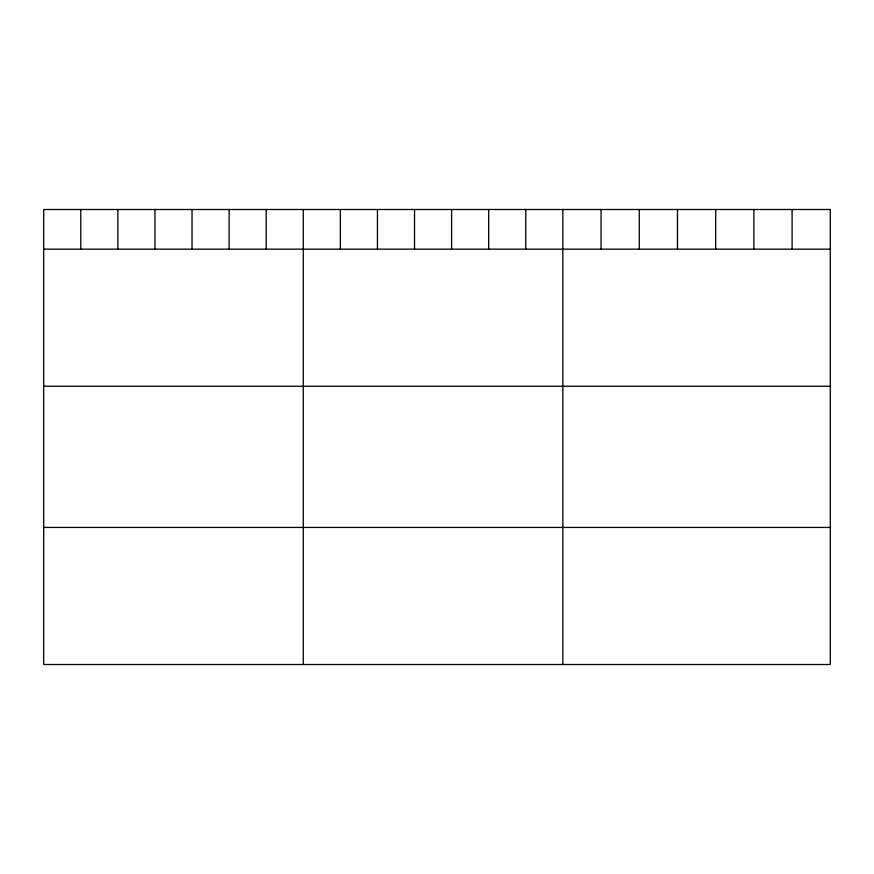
<?xml version="1.0" encoding="UTF-8"?>
<svg xmlns="http://www.w3.org/2000/svg" width="874" height="874" viewBox="0 0 874 874"><rect width="100%" height="100%" fill="white"/><g stroke="black" fill="none" stroke-linecap="round" stroke-linejoin="round"><path stroke-width="1.31" d="M43.7 249.156L830.3 249.156M43.7 386.221L830.3 386.221M43.7 527.437L830.3 527.437M792.095 209.498L792.095 249.156M753.891 209.498L753.891 249.156M715.686 209.498L715.686 249.156M677.47 209.498L677.47 249.156M639.265 209.498L639.265 249.156M601.061 209.498L601.061 249.156M562.856 209.498L562.856 664.502M525.777 209.498L525.777 249.156M488.686 209.498L488.686 249.156M451.607 209.498L451.607 249.156M414.527 209.498L414.527 249.156M377.448 209.498L377.448 249.156M340.357 209.498L340.357 249.156M303.278 209.498L303.278 664.502M266.199 209.498L266.199 249.156M229.108 209.498L229.108 249.156M192.029 209.498L192.029 249.156M154.949 209.498L154.949 249.156M117.87 209.498L117.87 249.156M80.779 209.498L80.779 249.156M830.3 209.498L43.7 209.498L43.7 664.502L830.3 664.502L830.3 209.498"/></g></svg>
